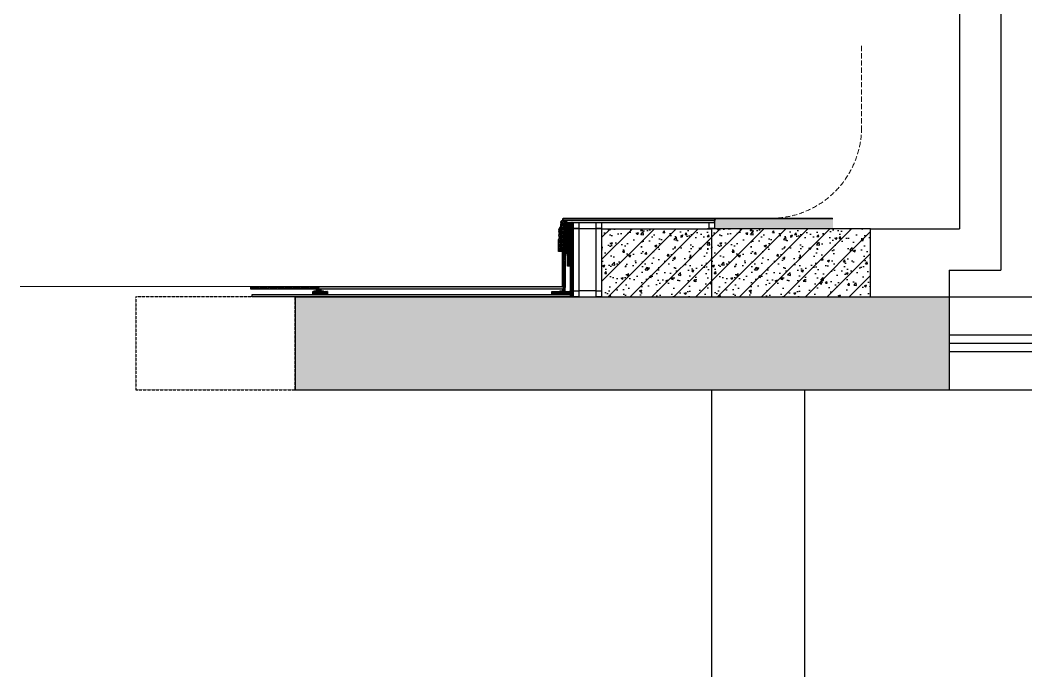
# Model space of a CAD drawing. Header units: millimetres. Extents: x 6321 to 120763, y -355 to 15211.
# Drawn here: x 52560 to 57426, y 5386 to 8561 of the extents above; entities that cross this region are included whole.
import ezdxf

# ---------------------------------------------------------------- set-up
doc = ezdxf.new("R2010")
doc.units = ezdxf.units.MM
doc.linetypes.add('DASH', pattern=[0.35, 0.25, -0.1])
doc.linetypes.add('DASHED', pattern=[19.05, 12.7, -6.35])
for name, color, linetype in [('1-窗', 2, 'Continuous'), ('D-BASE-WALL', 4, 'Continuous'), ('I-DETL-LW01', 1, 'Continuous'), ('I-DETL-LW02', 2, 'Continuous'), ('I-DETL-LW251', 251, 'Continuous'), ('I-SECT-LW01', 1, 'Continuous'), ('I-SECT-LW02', 2, 'Continuous'), ('I-SECT-LW251-PATT', 251, 'Continuous'), ('I—平面—门', 1, 'Continuous'), ('PE-尺寸标注', 44, 'Continuous'), ('WALL TYPE$0$HATCH', 8, 'Continuous'), ('WALL TYPE$0$I-SECT-LW03', 3, 'Continuous')]:
    doc.layers.add(name, color=color, linetype=linetype)
for name, color, linetype, lineweight in [('_ACM-A-DETL-PATT', 8, 'Continuous', 0), ('_ACM-A-DETL-THIN', 2, 'Continuous', 9), ('_ACM-A-HACH', 251, 'Continuous', 9), ('I-PL-WALL-FHINISH', 73, 'Continuous', 13)]:
    doc.layers.add(name, color=color, linetype=linetype, lineweight=lineweight)

# ---------------------------------------------------------------- blocks, each defined once
blk = doc.blocks.new('chuanghu1')
for p, q in [((0, 3230), (450, 3230)), ((0, 1770), (450, 1770)), ((0, 1460), (450, 1460)), ((0, 0), (450, 0))]:
    blk.add_line(p, q)
at = {"layer": '1-窗'}
for p, q in [((185, 3230), (185, 1770)), ((225, 3230), (225, 1770)), ((265, 3230), (265, 1770)), ((185, 1460), (185, 0)), ((225, 1460), (225, 0)), ((265, 1460), (265, 0))]:
    blk.add_line(p, q, dxfattribs=at)
blk = doc.blocks.new('海龙_1215173755')
at = {"layer": 'WALL TYPE$0$HATCH', "ltscale": 2}
h = blk.add_hatch(dxfattribs=at)
h.set_pattern_fill('ANSI32', color=256, scale=0.5)
h.set_pattern_definition([(45, (-39299.698, -12402.6693), (-3.36759605, 3.36759605), []), (45, (-39297.453, -12402.6693), (-3.36759605, 3.36759605), [])])
edge = h.paths.add_edge_path()
edge.add_line((2.3, -7.2), (2.3, 11.3))
edge.add_line((2.3, 11.3), (-2.8, 11.3))
edge.add_arc((-2.8, 9.3), 2, 90, 201.2139)
edge.add_arc((-6, 5.9), 2.97, -243.0808, 63.0808, ccw=False)
edge.add_arc((-9.2, 9.3), 2, 338.7861, 450)
edge.add_line((-9.2, 11.3), (-22.7, 11.3))
edge.add_line((-22.7, 11.3), (-22.7, 9.3))
edge.add_line((-22.7, 9.3), (-9.2, 9.3))
edge.add_arc((-6, 6.1), 4.51, 135.3033, 404.6967)
edge.add_line((-2.8, 9.3), (0.3, 9.3))
edge.add_line((0.3, 9.3), (0.3, -3.5))
edge.add_line((0.3, -3.5), (0.3, -5.1))
edge.add_line((0.3, -5.1), (-6.5, -5.1))
edge.add_line((-6.5, -5.1), (-6.5, -7.2))
edge.add_line((-6.5, -7.2), (2.3, -7.2))
at = {"color": 1, "linetype": 'Continuous', "lineweight": 15}
blk.add_lwpolyline([(2.3, -7.2), (2.3, 11.3), (-2.8, 11.3, 0.527318), (-4.6, 8.5, -4.178276), (-7.3, 8.5, 0.527318), (-9.2, 11.3), (-22.7, 11.3), (-22.7, 9.3), (-9.2, 9.3, 2.396256), (-2.8, 9.3), (0.3, 9.3), (0.3, -3.5), (0.3, -5.1), (-6.5, -5.1), (-6.5, -7.2)], format="xyb", close=True, dxfattribs=at)
at = {"color": 1, "linetype": 'Continuous', "lineweight": 15, "elevation": 7.8}
blk.add_lwpolyline([(-17.3, 24.1), (-17.3, 8.5), (-15.2, 8.5), (-15.2, 24.1)], close=True, dxfattribs=at)
blk = doc.blocks.new('A$C4abdce61')
at = {"layer": '_ACM-A-DETL-PATT'}
for points in [[(1.5, 0), (28.5, 0, 0.4142136), (30, 1.5), (30, 28.5, 0.4142136), (28.5, 30), (1.5, 30, 0.4142136), (0, 28.5), (0, 1.5, 0.4142136)], [(3.75, 2.25), (26.25, 2.25, 0.4142136), (27.75, 3.75), (27.75, 26.25, 0.4142136), (26.25, 27.75), (3.75, 27.75, 0.4142136), (2.25, 26.25), (2.25, 3.75, 0.4142136)]]:
    blk.add_lwpolyline(points, format="xyb", close=True, dxfattribs=at)

msp = doc.modelspace()

# ---------------------------------------------------------------- hatches: boundary and pattern name
h = msp.add_hatch()
h.set_pattern_fill('0-钢筋混凝土001-DOM', color=250, scale=15, pattern_type=2)
h.set_pattern_definition([(45, (55124.82, 9912.86), (-53.033, 53.033), []), (50, (55124.82, 9912.86), (107.589, -9.4128), [11.25, -123.75]), (355, (55124.82, 9912.86), (-20.8127, 112.829), [9, -99]), (100.4514, (55133.79, 9912.08), (86.7764, 103.416), [9.561, -105.1713]), (46.184, (55124.82, 9942.86), (160.086, -24.828), [16.875, -185.625]), (96.6356, (55138.16, 9940.8), (140.199, 146.118), [14.3415, -157.757]), (351.184, (55124.82, 9942.86), (140.199, 146.118), [13.5, -148.5]), (21, (55139.82, 9935.36), (89.536, -60.3928), [11.25, -123.75]), (326, (55139.82, 9935.36), (36.4973, 108.7725), [9, -99]), (71.4514, (55147.28, 9930.33), (126.0334, 48.3796), [9.561, -105.1713]), (37.5, (55124.82, 9912.86), (1.824, 49.9341), [0.75, -97.8, 0.75, -100.5, 0.75, -99.375]), (7.5, (55124.82, 9912.86), (39.4604, 59.1618), [0.75, -57.3, 0.75, -95.55, 0.75, -37.875]), (327.5, (55091.37, 9912.86), (80.07337, -3.38323), [0.75, -37.5, 0.75, -117, 0.75, -155.25]), (317.5, (55076.37, 9912.86), (87.478, 15.0157), [0.75, -48.75, 0.75, -77.7, 0.75, -110.25])])
h.paths.add_polyline_path([(55904.8, 7222.9), (55904.8, 7552.9), (55374.8, 7552.9), (55374.8, 7222.9)])
h = msp.add_hatch()
h.set_pattern_fill('0-钢筋混凝土001-DOM', color=250, scale=15, pattern_type=2)
h.set_pattern_definition([(45, (55654.82, 9912.86), (-53.033, 53.033), []), (50, (55654.82, 9912.86), (107.589, -9.4128), [11.25, -123.75]), (355, (55654.82, 9912.86), (-20.8127, 112.829), [9, -99]), (100.4514, (55663.79, 9912.08), (86.7764, 103.416), [9.561, -105.1713]), (46.184, (55654.82, 9942.86), (160.086, -24.828), [16.875, -185.625]), (96.6356, (55668.16, 9940.8), (140.199, 146.118), [14.3415, -157.757]), (351.184, (55654.82, 9942.86), (140.199, 146.118), [13.5, -148.5]), (21, (55669.82, 9935.36), (89.536, -60.3928), [11.25, -123.75]), (326, (55669.82, 9935.36), (36.4973, 108.7725), [9, -99]), (71.4514, (55677.28, 9930.33), (126.0334, 48.3796), [9.561, -105.1713]), (37.5, (55654.82, 9912.86), (1.824, 49.9341), [0.75, -97.8, 0.75, -100.5, 0.75, -99.375]), (7.5, (55654.82, 9912.86), (39.4604, 59.1618), [0.75, -57.3, 0.75, -95.55, 0.75, -37.875]), (327.5, (55621.37, 9912.86), (80.07337, -3.38323), [0.75, -37.5, 0.75, -117, 0.75, -155.25]), (317.5, (55606.37, 9912.86), (87.478, 15.0157), [0.75, -48.75, 0.75, -77.7, 0.75, -110.25])])
h.paths.add_polyline_path([(56674.8, 7222.9), (56674.8, 7552.9), (55904.8, 7552.9), (55904.8, 7222.9)])
h = msp.add_hatch()
h.set_pattern_fill('0-钢筋混凝土001-DOM', color=250, scale=15, pattern_type=2)
h.set_pattern_definition([(45, (53639.82, 9462.86), (-53.033, 53.033), []), (50, (53639.82, 9462.86), (107.589, -9.4128), [11.25, -123.75]), (355, (53639.82, 9462.86), (-20.8127, 112.8288), [9, -99]), (100.4514, (53648.79, 9462.08), (86.7764, 103.416), [9.561, -105.1713]), (46.1842, (53639.82, 9492.86), (160.086, -24.828), [16.875, -185.625]), (96.6356, (53653.16, 9490.8), (140.1994, 146.1177), [14.3415, -157.757]), (351.184, (53639.82, 9492.86), (140.199, 146.118), [13.5, -148.5]), (21, (53654.82, 9485.36), (89.536, -60.3928), [11.25, -123.75]), (326, (53654.82, 9485.36), (36.4973, 108.7725), [9, -99]), (71.4514, (53662.28, 9480.33), (126.0334, 48.3796), [9.561, -105.1713]), (37.5, (53639.82, 9462.86), (1.82398, 49.93408), [0.75, -97.8, 0.75, -100.5, 0.75, -99.375]), (7.5, (53639.82, 9462.86), (39.4604, 59.16176), [0.75, -57.3, 0.75, -95.55, 0.75, -37.875]), (327.5, (53606.37, 9462.86), (80.07337, -3.38323), [0.75, -37.5, 0.75, -117, 0.75, -155.25]), (317.5, (53591.37, 9462.86), (87.4779, 15.0157), [0.75, -48.75, 0.75, -77.7, 0.75, -110.25])])
h.paths.add_polyline_path([(53889.8, 7222.9), (53889.8, 6772.9), (57054.8, 6772.9), (57054.8, 7222.9)])
at = {"layer": 'I-DETL-LW251'}
h = msp.add_hatch(dxfattribs=at)
h.set_pattern_fill('ANSI38', color=250, angle=-90)
edge = h.paths.add_edge_path()
edge.add_line((55204.8, 7592.9), (55204.8, 7587.9))
edge.add_line((55204.8, 7587.9), (55194.8, 7587.9))
edge.add_line((55194.8, 7587.9), (55194.8, 7582.9))
edge.add_line((55194.8, 7582.9), (55921.8, 7582.9))
edge.add_line((55921.8, 7582.9), (55921.8, 7592.9))
edge.add_line((55921.8, 7592.9), (55204.8, 7592.9))
h = msp.add_hatch(dxfattribs=at)
h.set_pattern_fill('ANSI38', color=250, angle=-1e-14)
h.paths.add_polyline_path([(55208, 7582.9), (55208, 7462.9), (55194.8, 7462.9), (55194.8, 7582.9)])
h = msp.add_hatch(dxfattribs=at)
h.set_pattern_fill('ANSI38', color=250, angle=-1e-14)
h.paths.add_polyline_path([(55222.9, 7372.2), (55208.1, 7372.2), (55208.1, 7582.9), (55222.9, 7582.9)])
h = msp.add_hatch(dxfattribs=at)
h.set_pattern_fill('ANSI38', color=250, angle=-1e-14)
h.paths.add_polyline_path([(55234.9, 7222.9), (55222.9, 7222.9), (55222.9, 7582.9), (55234.9, 7582.9)])
h = msp.add_hatch(dxfattribs=at)
h.set_pattern_fill('ANSI38', color=250, angle=-90)
h.set_pattern_definition([(315, (43404.3208, 43034.6488), (2.24506403, 2.24506403), []), (45, (43404.3208, 43034.6488), (2.24506403, 6.7351921), [7.9375, -4.7625])])
h.paths.add_polyline_path([(53682.7, 7222.8), (53682.7, 7234.8), (55222.9, 7234.8), (55222.9, 7222.8)])
h = msp.add_hatch(dxfattribs=at)
h.set_pattern_fill('ANSI38', color=250, angle=-90)
h.set_pattern_definition([(315, (54514.7103, 6043.8616), (2.245064, 2.245064), []), (45, (54514.7103, 6043.8616), (2.245064, 6.735192), [7.9375, -4.7625])])
h.paths.add_polyline_path([(53975.9, 7234.8), (53975.9, 7249.6), (54046.5, 7249.6), (54046.5, 7234.8)])
h = msp.add_hatch(dxfattribs=at)
h.set_pattern_fill('ANSI38', color=250, angle=-90)
h.set_pattern_definition([(315, (55671.0946, 6043.8616), (2.245064, 2.245064), []), (45, (55671.0946, 6043.8616), (2.245064, 6.735192), [7.9375, -4.7625])])
h.paths.add_polyline_path([(55132.3, 7234.8), (55132.3, 7249.6), (55222.9, 7249.6), (55222.9, 7234.8)])
at = {"layer": 'I-SECT-LW251-PATT'}
h = msp.add_hatch(dxfattribs=at)
h.set_pattern_fill('AR-SAND', color=256, scale=0.05, angle=270, style=0)
h.set_pattern_definition([(307.5, (37157.7412, 19955.4835), (2.44706619, 0.08000156), [0, -1.9304, 0, -2.159, 0, -2.06375]), (277.5, (37157.741, 19955.4835), (3.5841255, -2.2476164), [0, -1.0414, 0, -1.7399, 0, -0.66675]), (237.5, (37157.7412, 19957.0456), (0.00718592, -3.95496185), [0, -0.635, 0, -2.286, 0, -2.9845]), (227.5, (37157.741, 19957.0456), (1.1146466, -3.81778226), [0, -0.3175, 0, -1.4986, 0, -1.7145])])
h.paths.add_polyline_path([(55185.9, 7601.9), (55920.8, 7601.9), (55920.8, 7592.9), (55185.9, 7592.9)])
h = msp.add_hatch(dxfattribs=at)
h.set_pattern_fill('AR-SAND', color=256, scale=0.05, angle=180)
h.set_pattern_definition([(217.5, (55945.7114, 7541.8407), (0.0800016, -2.447066), [0, -1.9304, 0, -2.159, 0, -2.06375]), (187.5, (55945.7114, 7541.8407), (-2.247616, -3.584126), [0, -1.0414, 0, -1.7399, 0, -0.66675]), (147.5, (55947.2735, 7541.8407), (-3.954962, -0.007186), [0, -0.635, 0, -2.286, 0, -2.9845]), (137.5, (55947.2735, 7541.8407), (-3.817782, -1.114647), [0, -0.3175, 0, -1.4986, 0, -1.7145])])
h.paths.add_polyline_path([(56492.1, 7600.9), (56492.1, 7552.9), (55921.8, 7552.9), (55921.8, 7600.9)])
at = {"layer": 'PE-尺寸标注'}
h = msp.add_hatch(dxfattribs=at)
h.set_pattern_fill('木纹面1', color=250, scale=5, style=0, pattern_type=2)
h.set_pattern_definition([(63.43495, (68143.483, -31858.55), (20, -1e-09), [4.621368, -17.739311]), (40.601295, (68130.325, -31841.256), (20, 2e-08), [4.158067, -88.037378]), (40.601295, (68140.325, -31821.256), (20, 2e-08), [4.158067, -88.037378]), (40.601295, (68150.325, -31801.256), (20, -1e-08), [4.158067, -88.037378]), (63.43495, (68133.335, -31861.345), (20, -1e-09), [4.237008, -18.123672]), (50.19443, (68135.23, -31857.555), (20, 8e-10), [2.24049, -75.862006]), (50.19443, (68145.23, -31837.555), (20, 8e-10), [2.24049, -75.862006]), (50.19443, (68155.23, -31817.555), (20, 8e-10), [2.24049, -75.862006]), (21.80141, (68136.664, -31855.834), (20, -3e-08), [2.868712, -50.982936]), (33.690068, (68139.328, -31854.769), (20, -1e-08), [2.521813, -33.5337]), (63.43495, (68141.426, -31853.37), (20, -8e-09), [3.3552885, -19.005391]), (45, (68142.927, -31850.369), (20, -4e-15), [2.717818, -53.850724]), (45, (68152.927, -31830.369), (20, -4e-15), [2.717818, -53.850724]), (21.80141, (68144.8484, -31848.447), (20, -3e-08), [2.19237, -51.659278]), (63.43495, (68126.854, -31861.807), (20, -8e-09), [7.1896, -15.17108]), (50.19443, (68130.07, -31855.376), (20, 8e-10), [4.573562, -73.528935]), (50.19443, (68140.07, -31835.376), (20, 8e-10), [4.573562, -73.528935]), (50.19443, (68150.07, -31815.376), (20, 8e-10), [4.573562, -73.528935]), (33.690068, (68132.997, -31851.863), (20, -1e-08), [2.2405595, -33.814953]), (15.945396, (68134.8615, -31850.62), (20, -1.45e-06), [3.5624845, -69.238614]), (33.690068, (68138.287, -31849.641), (20, -1e-08), [4.0929665, -31.962546]), (50.19443, (68141.692, -31847.371), (20, 8e-10), [5.197338, -72.90516]), (50.19443, (68151.692, -31827.371), (20, 8e-10), [5.197338, -72.90516]), (50.19443, (68161.692, -31807.371), (20, -3e-09), [5.197338, -72.90516]), (21.80141, (68145.02, -31843.378), (20, -3e-08), [5.7145015, -48.137147]), (50.19443, (68125.55, -31854.417), (20, 8e-10), [5.214067, -72.88843]), (50.19443, (68135.55, -31834.417), (20, 8e-10), [5.214067, -72.88843]), (50.19443, (68145.55, -31814.417), (20, 8e-10), [5.214067, -72.88843]), (33.690068, (68128.887, -31850.411), (20, -1e-08), [4.838075, -31.217438]), (26.56505, (68132.913, -31847.727), (20, 1e-09), [7.98596, -81.456759]), (26.56505, (68142.913, -31827.727), (20, 1e-09), [7.98596, -81.456759]), (40.601295, (68140.056, -31844.156), (20, 2e-08), [4.3193, -87.876143]), (40.601295, (68150.056, -31824.156), (20, 2e-08), [4.3193, -87.876143]), (40.601295, (68160.056, -31804.156), (20, 2e-08), [4.3193, -87.876143]), (33.690068, (68126.884, -31847.633), (20, -1e-08), [2.735792, -33.319722]), (26.56505, (68129.16, -31846.115), (20, 8e-09), [7.158076, -82.284643]), (26.56505, (68139.16, -31826.115), (20, -8e-08), [7.158076, -82.284643]), (40.601295, (68135.563, -31842.914), (20, 2e-08), [1.700823, -90.494622]), (40.601295, (68145.563, -31822.914), (20, 2e-08), [1.700823, -90.494622]), (40.601295, (68155.563, -31802.914), (20, 2e-08), [1.700823, -90.494622])])
edge = h.paths.add_edge_path()
edge.add_line((55194.8, 7587.9), (55194.8, 7462.9))
edge.add_line((55194.8, 7462.9), (55208, 7462.9))
edge.add_line((55208, 7462.9), (55208, 7442.9))
edge.add_line((55208, 7442.9), (55164.8, 7442.9))
edge.add_line((55164.8, 7442.9), (55164.8, 7499.9))
edge.add_arc((55163.6, 7504), 4.26, 286.2374, 369.1139)
edge.add_arc((55170, 7506.5), 2.88, 93.24, 221.0136, ccw=False)
edge.add_arc((55189.1, 7521.3), 22.6, 148.2053, 211.7972, ccw=False)
edge.add_arc((55170.5, 7537.3), 4.1, 130.7657, 260.6155, ccw=False)
edge.add_arc((55178.1, 7546.2), 11.8, 146.3286, 209.4026, ccw=False)
edge.add_arc((55136, 7578), 41, 321.9848, 364.1596)
edge.add_arc((55178, 7583.8), 3.08, 91.4187, 249.425, ccw=False)
edge.add_line((55177.9, 7586.9), (55177.9, 7589.3))
edge.add_arc((55176.2, 7593.8), 4.77, 290.4564, 349.2354)
edge.add_line((55180.9, 7592.9), (55204.8, 7592.9))
edge.add_line((55204.8, 7592.9), (55204.8, 7587.9))
edge.add_line((55204.8, 7587.9), (55194.8, 7587.9))
h = msp.add_hatch(dxfattribs=at)
h.set_pattern_fill('木纹面1', color=250, scale=5, style=0, pattern_type=2)
h.set_pattern_definition([(63.43495, (17.933, 0.867), (20, -1e-09), [4.621368, -17.7393114]), (40.601295, (4.776, 18.16), (20, 2e-08), [4.158067, -88.037378]), (40.601295, (14.776, 38.16), (20, 2e-08), [4.158067, -88.037378]), (40.601295, (24.776, 58.16), (20, -1e-08), [4.158067, -88.037378]), (63.43495, (7.786, -1.928), (20, -1e-09), [4.237008, -18.123672]), (50.19443, (9.68, 1.861), (20, 8e-10), [2.24049, -75.862006]), (50.19443, (19.68, 21.861), (20, 8e-10), [2.24049, -75.862006]), (50.19443, (29.68, 41.861), (20, 8e-10), [2.24049, -75.862006]), (21.80141, (11.115, 3.5825), (20, -3e-08), [2.868712, -50.982936]), (33.690068, (13.779, 4.648), (20, -1e-08), [2.521813, -33.5337]), (63.43495, (15.877, 6.047), (20, -8e-09), [3.3552885, -19.005391]), (45, (17.377, 9.048), (20, -4e-15), [2.717818, -53.850724]), (45, (27.377, 29.048), (20, -4e-15), [2.717818, -53.850724]), (21.80141, (19.299, 10.97), (20, -3e-08), [2.19237, -51.659278]), (63.43495, (1.305, -2.39), (20, -8e-09), [7.1896, -15.17108]), (50.19443, (4.52, 4.04), (20, 8e-10), [4.573562, -73.528935]), (50.19443, (14.52, 24.04), (20, 8e-10), [4.573562, -73.528935]), (50.19443, (24.52, 44.04), (20, 8e-10), [4.573562, -73.528935]), (33.690068, (7.448, 7.554), (20, -1e-08), [2.2405595, -33.8149534]), (15.945396, (9.312, 8.7964), (20, -1.45e-06), [3.5624845, -69.2386145]), (33.690068, (12.738, 9.775), (20, -1e-08), [4.0929665, -31.962546]), (50.19443, (16.143, 12.045), (20, 8e-10), [5.197338, -72.90516]), (50.19443, (26.143, 32.045), (20, 8e-10), [5.197338, -72.90516]), (50.19443, (36.143, 52.045), (20, -3e-09), [5.197338, -72.90516]), (21.80141, (19.4704, 16.038), (20, -3e-08), [5.7145015, -48.137147]), (50.19443, (1e-15, 5), (20, 8e-10), [5.214067, -72.88843]), (50.19443, (10, 25), (20, 8e-10), [5.214067, -72.88843]), (50.19443, (20, 45), (20, 8e-10), [5.214067, -72.88843]), (33.690068, (3.338, 9.006), (20, -1e-08), [4.838075, -31.217438]), (26.565051, (7.3635, 11.689), (20, 1e-09), [7.98596, -81.456759]), (26.565051, (17.3635, 31.689), (20, 1e-09), [7.98596, -81.456759]), (40.601295, (14.506, 15.261), (20, 2e-08), [4.319301, -87.876143]), (40.601295, (24.506, 35.261), (20, 2e-08), [4.319301, -87.876143]), (40.601295, (34.506, 55.261), (20, 2e-08), [4.319301, -87.876143]), (33.690068, (1.335, 11.784), (20, -1e-08), [2.735792, -33.319722]), (26.565051, (3.611, 13.301), (20, 8e-09), [7.158076, -82.284643]), (26.565051, (13.611, 33.301), (20, -8e-08), [7.158076, -82.284643]), (40.601295, (10.013, 16.503), (20, 2e-08), [1.700823, -90.494622]), (40.601295, (20.013, 36.503), (20, 2e-08), [1.700823, -90.494622]), (40.601295, (30.013, 56.503), (20, 2e-08), [1.700823, -90.494622])])
h.paths.add_polyline_path([(55196.8, 7272.9), (55184.8, 7272.9), (55184.8, 7442.9), (55189.3, 7442.9), (55189.3, 7433.7), (55192.1, 7433.7), (55192.1, 7440.3), (55196.8, 7440.3)])
h = msp.add_hatch(dxfattribs=at)
h.set_pattern_fill('木纹面1', color=250, scale=5, angle=-90, style=0, pattern_type=2)
h.set_pattern_definition([(333.43495, (14903.982, -5685.858), (-1e-09, -20), [4.621368, -17.739311]), (310.601295, (14921.276, -5672.701), (2e-08, -20), [4.158067, -88.037378]), (310.601295, (14941.276, -5682.701), (2e-08, -20), [4.158067, -88.037378]), (310.601295, (14961.276, -5692.701), (-1e-08, -20), [4.158067, -88.037378]), (333.43495, (14901.188, -5675.711), (-1e-09, -20), [4.237008, -18.123672]), (320.19443, (14904.977, -5677.606), (8e-10, -20), [2.24049, -75.862006]), (320.19443, (14924.977, -5687.606), (8e-10, -20), [2.24049, -75.862006]), (320.19443, (14944.977, -5697.606), (8e-10, -20), [2.24049, -75.862006]), (291.80141, (14906.6984, -5679.04), (-3e-08, -20), [2.868712, -50.982936]), (303.690068, (14907.764, -5681.704), (-1e-08, -20), [2.521813, -33.5337]), (333.43495, (14909.163, -5683.802), (-8e-09, -20), [3.3552885, -19.005391]), (315, (14912.164, -5685.302), (-8e-15, -20), [2.717818, -53.850724]), (315, (14932.164, -5695.302), (-8e-15, -20), [2.717818, -53.850724]), (291.80141, (14914.0855, -5687.224), (-3e-08, -20), [2.19237, -51.659278]), (333.43495, (14900.725, -5669.23), (-8e-09, -20), [7.1896, -15.17108]), (320.19443, (14907.156, -5672.445), (8e-10, -20), [4.573562, -73.528935]), (320.19443, (14927.156, -5682.445), (8e-10, -20), [4.573562, -73.528935]), (320.19443, (14947.156, -5692.445), (8e-10, -20), [4.573562, -73.528935]), (303.690068, (14910.67, -5675.373), (-1e-08, -20), [2.2405595, -33.814953]), (285.945396, (14911.9123, -5677.2373), (-1.45e-06, -20), [3.5624845, -69.238614]), (303.690068, (14912.891, -5680.663), (-1e-08, -20), [4.0929665, -31.962546]), (320.19443, (14915.161, -5684.068), (8e-10, -20), [5.197338, -72.90516]), (320.19443, (14935.161, -5694.068), (8e-10, -20), [5.197338, -72.90516]), (320.19443, (14955.161, -5704.068), (-3e-09, -20), [5.197338, -72.90516]), (291.80141, (14919.154, -5687.3956), (-3e-08, -20), [5.7145015, -48.137147]), (320.19443, (14908.116, -5667.925), (8e-10, -20), [5.214067, -72.88843]), (320.19443, (14928.116, -5677.925), (8e-10, -20), [5.214067, -72.88843]), (320.19443, (14948.116, -5687.925), (8e-10, -20), [5.214067, -72.88843]), (303.690068, (14912.121, -5671.263), (-1e-08, -20), [4.838075, -31.217438]), (296.56505, (14914.805, -5675.289), (1e-09, -20), [7.98596, -81.456759]), (296.56505, (14934.805, -5685.289), (1e-09, -20), [7.98596, -81.456759]), (310.601295, (14918.377, -5682.432), (2e-08, -20), [4.3193, -87.876143]), (310.601295, (14938.377, -5692.432), (2e-08, -20), [4.3193, -87.876143]), (310.601295, (14958.377, -5702.431), (2e-08, -20), [4.3193, -87.876143]), (303.690068, (14914.9, -5669.26), (-1e-08, -20), [2.735792, -33.319722]), (296.56505, (14916.417, -5671.536), (8e-09, -20), [7.158076, -82.284643]), (296.56505, (14936.417, -5681.536), (-8e-08, -20), [7.158076, -82.284643]), (310.601295, (14919.618, -5677.939), (2e-08, -20), [1.700823, -90.494622]), (310.601295, (14939.618, -5687.939), (2e-08, -20), [1.700823, -90.494622]), (310.601295, (14959.618, -5697.939), (2e-08, -20), [1.700823, -90.494622])])
h.paths.add_polyline_path([(53676.7, 7260.9), (53676.7, 7272.9), (54005.4, 7272.9), (54005.4, 7268.4), (53996.2, 7268.4), (53996.2, 7265.6), (54002.8, 7265.6), (54002.8, 7260.9)])
h = msp.add_hatch(dxfattribs=at)
h.set_pattern_fill('木纹面1', color=250, scale=5, angle=-90, style=0, pattern_type=2)
h.set_pattern_definition([(333.43495, (44214.297, 42811.098), (-1e-09, -20), [4.621368, -17.739311]), (310.601295, (44231.591, 42824.255), (2e-08, -20), [4.158067, -88.037378]), (310.601295, (44251.591, 42814.255), (2e-08, -20), [4.158067, -88.037378]), (310.601295, (44271.591, 42804.255), (-1e-08, -20), [4.158067, -88.037378]), (333.43495, (44211.503, 42821.245), (-1e-09, -20), [4.237008, -18.123672]), (320.19443, (44215.292, 42819.35), (8e-10, -20), [2.24049, -75.862006]), (320.19443, (44235.292, 42809.35), (8e-10, -20), [2.24049, -75.862006]), (320.19443, (44255.292, 42799.35), (8e-10, -20), [2.24049, -75.862006]), (291.80141, (44217.0134, 42817.916), (-3e-08, -20), [2.868712, -50.982936]), (303.690068, (44218.079, 42815.252), (-1e-08, -20), [2.521813, -33.5337]), (333.43495, (44219.478, 42813.154), (-8e-09, -20), [3.355288, -19.005391]), (315, (44222.479, 42811.654), (-9e-15, -20), [2.717818, -53.850724]), (315, (44242.479, 42801.654), (-9e-15, -20), [2.717818, -53.850724]), (291.80141, (44224.4005, 42809.732), (-3e-08, -20), [2.19237, -51.659278]), (333.43495, (44211.04, 42827.726), (-8e-09, -20), [7.1896, -15.17108]), (320.19443, (44217.471, 42824.511), (8e-10, -20), [4.573562, -73.528935]), (320.19443, (44237.471, 42814.511), (8e-10, -20), [4.573562, -73.528935]), (320.19443, (44257.471, 42804.511), (8e-10, -20), [4.573562, -73.528935]), (303.690068, (44220.984, 42821.583), (-1e-08, -20), [2.24056, -33.814953]), (285.945396, (44222.227, 42819.7187), (-1.45e-06, -20), [3.562485, -69.238614]), (303.690068, (44223.206, 42816.293), (-1e-08, -20), [4.092966, -31.962546]), (320.19443, (44225.476, 42812.888), (8e-10, -20), [5.197338, -72.90516]), (320.19443, (44245.476, 42802.888), (8e-10, -20), [5.197338, -72.90516]), (320.19443, (44265.476, 42792.888), (-3e-09, -20), [5.197338, -72.90516]), (291.80141, (44229.469, 42809.5605), (-3e-08, -20), [5.714501, -48.137147]), (320.19443, (44218.431, 42829.031), (8e-10, -20), [5.214067, -72.88843]), (320.19443, (44238.431, 42819.031), (8e-10, -20), [5.214067, -72.88843]), (320.19443, (44258.431, 42809.031), (8e-10, -20), [5.214067, -72.88843]), (303.690068, (44222.436, 42825.693), (-1e-08, -20), [4.838075, -31.217438]), (296.56505, (44225.12, 42821.6674), (1e-09, -20), [7.98596, -81.45676]), (296.56505, (44245.12, 42811.6674), (1e-09, -20), [7.98596, -81.45676]), (310.601295, (44228.692, 42814.525), (2e-08, -20), [4.3193, -87.876143]), (310.601295, (44248.692, 42804.525), (2e-08, -20), [4.3193, -87.876143]), (310.601295, (44268.692, 42794.525), (2e-08, -20), [4.3193, -87.876143]), (303.690068, (44225.215, 42827.696), (-1e-08, -20), [2.735792, -33.319722]), (296.56505, (44226.732, 42825.42), (8e-09, -20), [7.158076, -82.284643]), (296.56505, (44246.732, 42815.42), (-8e-08, -20), [7.158076, -82.284643]), (310.601295, (44229.933, 42819.018), (2e-08, -20), [1.700823, -90.49462]), (310.601295, (44249.933, 42809.018), (2e-08, -20), [1.700823, -90.49462]), (310.601295, (44269.933, 42799.018), (2e-08, -20), [1.700823, -90.49462])])
h.paths.add_polyline_path([(54005.4, 7260.9), (54005.4, 7272.9), (55196.8, 7272.9), (55196.8, 7268.4), (55187.6, 7268.4), (55187.6, 7265.6), (55194.2, 7265.6), (55194.2, 7260.9)])
at = {"layer": 'WALL TYPE$0$HATCH', "ltscale": 2}
h = msp.add_hatch(dxfattribs=at)
h.set_pattern_fill('ANSI32', color=256, scale=0.5)
h.set_pattern_definition([(45, (54043.313, 7012.7897), (-3.3676, 3.3676), []), (45, (54045.558, 7012.7897), (-3.3676, 3.3676), [])])
edge = h.paths.add_edge_path()
edge.add_line((54003.1, 7266), (53996.3, 7266))
edge.add_line((53996.3, 7266), (53996.3, 7268))
edge.add_line((53996.3, 7268), (54005.1, 7268))
edge.add_line((54005.1, 7268), (54005.1, 7266))
edge.add_line((54005.1, 7266), (54005.1, 7251.6))
edge.add_line((54005.1, 7251.6), (54008.2, 7251.6))
edge.add_arc((54011.4, 7254.8), 4.51, -44.6967, 224.6967, ccw=False)
edge.add_line((54014.6, 7251.6), (54028.2, 7251.6))
edge.add_line((54028.2, 7251.6), (54028.2, 7249.6))
edge.add_line((54028.2, 7249.6), (54014.6, 7249.6))
edge.add_arc((54014.6, 7251.6), 2, 158.7861, 270, ccw=False)
edge.add_arc((54011.4, 7254.8), 2.8, 298.7082, 601.2918)
edge.add_arc((54008.2, 7251.6), 2, -90, 21.2139, ccw=False)
edge.add_line((54008.2, 7249.6), (54003.1, 7249.6))
edge.add_line((54003.1, 7249.6), (54003.1, 7266))

# ---------------------------------------------------------------- linework, layer by layer
at = {"color": 1, "linetype": 'Continuous', "lineweight": 15}
msp.add_lwpolyline([(54003.1, 7266), (53996.3, 7266), (54003.1, 7266), (54003.1, 7249.6), (54008.2, 7249.6, 0.527318), (54010, 7252.3, -3.907733), (54012.7, 7252.3, 0.527318), (54014.6, 7249.6), (54028.2, 7249.6), (54028.2, 7251.6), (54014.6, 7251.6, 2.396252), (54008.2, 7251.6), (54005.1, 7251.6), (54005.1, 7266), (54005.1, 7266), (54005.1, 7268), (53996.3, 7268), (53996.3, 7266)], format="xyb", dxfattribs=at)
at = {"color": 1, "linetype": 'Continuous', "lineweight": 15, "elevation": 8.3}
msp.add_lwpolyline([(54022.7, 7237.1), (54022.7, 7252.7), (54020.7, 7252.7), (54020.7, 7237.1)], close=True, dxfattribs=at)
at = {"layer": '_ACM-A-HACH', "linetype": 'DASH', "ltscale": 100}
msp.add_lwpolyline([(56631, 8436.5), (56631, 8042.9, -0.414214), (56191, 7602.9, -2.414214)], format="xyb", dxfattribs=at)
at = {"layer": 'D-BASE-WALL', "color": 2}
for p, q in [((57104.8, 10222.9), (57104.8, 7552.9)), ((57304.8, 10222.9), (57304.8, 7352.9)), ((56674.8, 7552.9), (57104.8, 7552.9)), ((57054.8, 7352.9), (57304.8, 7352.9)), ((57054.8, 7352.9), (57054.8, 7222.9))]:
    msp.add_line(p, q, dxfattribs=at)
at = {"layer": 'D-BASE-WALL'}
for p, q in [((55904.8, 6772.9), (55904.8, 5385.6)), ((56354.8, 6772.9), (56354.8, 5385.6))]:
    msp.add_line(p, q, dxfattribs=at)
at = {"layer": 'I-DETL-LW01'}
for p, q in [((55346.3, 7552.9), (55263.4, 7552.9)), ((55264.9, 7252.9), (55264.9, 7552.9)), ((55344.8, 7552.9), (55344.8, 7252.9)), ((55346.3, 7252.9), (55263.4, 7252.9))]:
    msp.add_line(p, q, dxfattribs=at)
msp.add_lwpolyline([(55204.8, 7592.9), (55204.8, 7587.9), (55194.8, 7587.9), (55194.8, 7582.9), (55921.8, 7582.9), (55921.8, 7592.9), (55204.8, 7592.9)], dxfattribs=at)
for points in [[(55208, 7582.9), (55208, 7462.9), (55194.8, 7462.9), (55194.8, 7582.9)], [(55222.9, 7372.2), (55208.1, 7372.2), (55208.1, 7582.9), (55222.9, 7582.9)], [(55234.9, 7222.9), (55222.9, 7222.9), (55222.9, 7582.9), (55234.9, 7582.9)], [(53682.7, 7222.8), (53682.7, 7234.8), (55222.9, 7234.8), (55222.9, 7222.8)], [(53975.9, 7234.8), (53975.9, 7249.6), (54046.5, 7249.6), (54046.5, 7234.8)], [(55132.3, 7234.8), (55132.3, 7249.6), (55222.9, 7249.6), (55222.9, 7234.8)]]:
    msp.add_lwpolyline(points, close=True, dxfattribs=at)
at = {"layer": 'I-DETL-LW02'}
msp.add_lwpolyline([(55194.8, 7587.9), (55194.8, 7462.9), (55208, 7462.9), (55208, 7442.9), (55164.8, 7442.9), (55164.8, 7499.9, 0.37825), (55167.8, 7504.6, -0.623496), (55169.8, 7509.4, -0.284819), (55169.8, 7533.3, -0.636149), (55167.8, 7540.4, -0.282378), (55168.3, 7552.7, 0.186128), (55176.9, 7580.9, -0.824383), (55177.9, 7586.9), (55177.9, 7589.3, 0.262247), (55180.9, 7592.9), (55204.8, 7592.9), (55204.8, 7587.9), (55194.8, 7587.9)], format="xyb", dxfattribs=at)
for points in [[(55922.6, 7599.9), (55924.8, 7599.9), (55924.8, 7602.9), (55921.8, 7602.9), (55921.8, 7591.9), (55914.8, 7591.9), (55914.8, 7592.9), (55920.8, 7592.9), (55920.8, 7603.9), (55925.8, 7603.9), (55925.8, 7598.9), (55922.6, 7598.9), (55922.6, 7599.9)], [(56490.1, 7602.9), (55925.8, 7602.9)]]:
    msp.add_lwpolyline(points, dxfattribs=at)
for points in [[(55196.8, 7272.9), (55184.8, 7272.9), (55184.8, 7442.9), (55189.3, 7442.9), (55189.3, 7433.7), (55192.1, 7433.7), (55192.1, 7440.3), (55196.8, 7440.3)], [(54005.4, 7260.9), (54005.4, 7272.9), (55196.8, 7272.9), (55196.8, 7268.4), (55187.6, 7268.4), (55187.6, 7265.6), (55194.2, 7265.6), (55194.2, 7260.9)]]:
    msp.add_lwpolyline(points, close=True, dxfattribs=at)
at = {"layer": 'I-DETL-LW02', "elevation": 0.5}
msp.add_lwpolyline([(53676.7, 7260.9), (53676.7, 7272.9), (54005.4, 7272.9), (54005.4, 7268.4), (53996.2, 7268.4), (53996.2, 7265.6), (54002.8, 7265.6), (54002.8, 7260.9)], close=True, dxfattribs=at)
at = {"layer": 'I-PL-WALL-FHINISH'}
msp.add_lwpolyline([(52559.8, 7272.9), (55184.8, 7272.9), (55184.8, 7442.9)], dxfattribs=at)
at = {"layer": 'I-SECT-LW01'}
msp.add_lwpolyline([(55185.9, 7601.9), (55920.8, 7601.9), (55920.8, 7592.9), (55185.9, 7592.9)], close=True, dxfattribs=at)
msp.add_lwpolyline([(56492.1, 7600.9), (55925.8, 7600.9)], dxfattribs=at)
at = {"layer": 'I-SECT-LW02', "linetype": 'DASHED', "ltscale": 0.2}
msp.add_lwpolyline([(55920.8, 7602.9), (55184.9, 7602.9), (55184.9, 7592.9)], dxfattribs=at)
at = {"layer": 'I—平面—门', "color": 252, "linetype": 'DASH', "ltscale": 5}
msp.add_lwpolyline([(53119.8, 6772.9), (53889.8, 6772.9), (53889.8, 7222.9), (53119.8, 7222.9)], close=True, dxfattribs=at)
at = {"layer": 'WALL TYPE$0$I-SECT-LW03'}
for q in [(60284.8, 7222.9), (53889.8, 6772.9)]:
    msp.add_line((53889.8, 7222.9), q, dxfattribs=at)
for points in [[(55374.8, 7222.9), (55374.8, 7552.9), (55904.8, 7552.9), (55904.8, 7222.9)], [(56674.8, 7222.9), (56674.8, 7552.9), (55884.9, 7552.9)], [(53889.8, 6772.9), (60284.8, 6772.9)]]:
    msp.add_lwpolyline(points, dxfattribs=at)

# ---------------------------------------------------------------- block references
at = {"xscale": -1}
for p, rotation in [((55196.8, 7440.3), 270), ((54003.1, 7260.9, 0.5), 180), ((55194.2, 7260.9), 180)]:
    msp.add_blockref('海龙_1215173755', p, dxfattribs=dict(at, rotation=rotation))
at = {"layer": '_ACM-A-DETL-THIN', "ltscale": 2}
for p in [(55234.9, 7552.9), (55344.8, 7552.9), (55891.8, 7552.9), (55234.9, 7222.9), (55344.8, 7222.9)]:
    msp.add_blockref('A$C4abdce61', p, dxfattribs=at)
at = {"layer": 'WALL TYPE$0$I-SECT-LW03', "rotation": 270}
msp.add_blockref('chuanghu1', (57054.8, 7222.9), dxfattribs=at)

doc.saveas('drawing.dxf')
